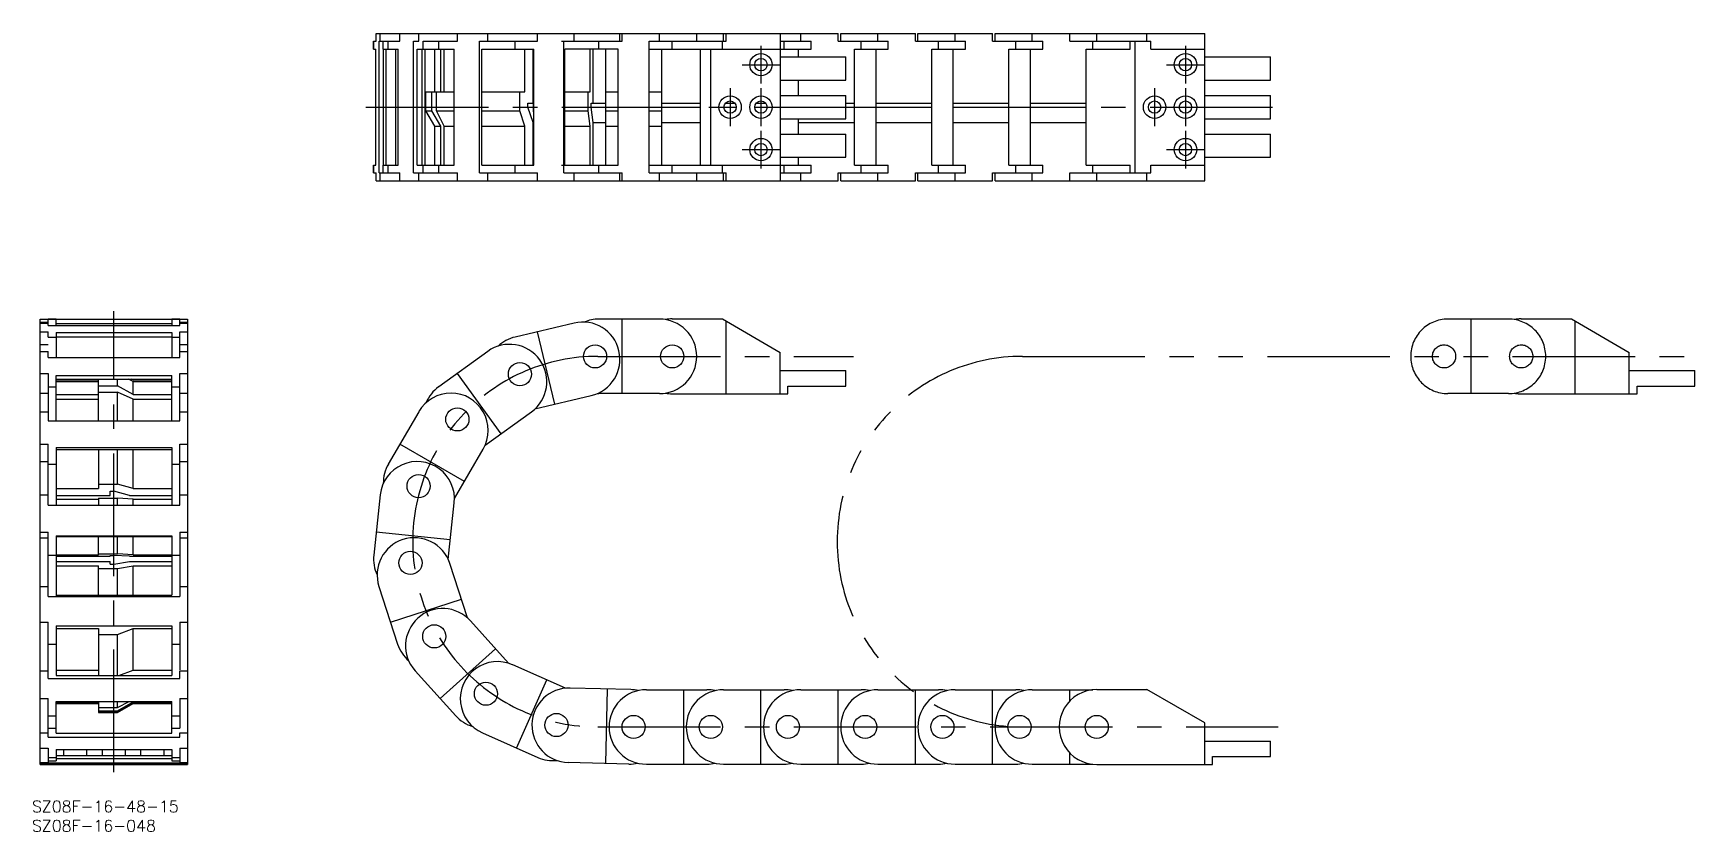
# Model space of a CAD drawing. Extents: x -40 to 393, y -17 to 189.
import ezdxf

# ---------------------------------------------------------------- set-up
doc = ezdxf.new("R2010")
doc.units = 0
doc.linetypes.add('CENTER', pattern=[50.8, 31.75, -6.35, 6.35, -6.35])
doc.linetypes.add('PHANTOM', pattern=[63.5, 31.75, -6.35, 6.35, -6.35, 6.35, -6.35])
doc.layers.get('0').update_dxf_attribs({"linetype": 'CONTINUOUS'})
doc.layers.add('CENTER', color=1, linetype='CENTER')
doc.styles.get("Standard").update_dxf_attribs({"font": 'txt.shx', "height": 3, "bigfont": 'bigfont.shx'})

msp = doc.modelspace()

# ---------------------------------------------------------------- linework, layer by layer
at = {"color": 7, "linetype": 'CONTINUOUS'}
for p, q in [((48.18, 187.31), (48.87, 187.31)), ((48.18, 185.26), (48.18, 187.31)), ((48.24, 185.26), (48.24, 187.31)), ((48.87, 189.36), (168.56, 189.36)), ((48.87, 187.31), (48.87, 189.36)), ((49.61, 153.21), (49.61, 187.31)), ((49.61, 187.31), (55.01, 187.31)), ((49.9, 187.31), (49.9, 189.36)), ((50.7, 185.26), (50.7, 187.31)), ((52, 185.26), (52, 187.31)), ((55.01, 187.31), (55.01, 189.36)), ((58.52, 153.21), (58.52, 187.31)), ((58.52, 187.31), (59.88, 187.31)), ((59.88, 187.31), (59.88, 189.36)), ((61.04, 187.31), (69.91, 187.31)), ((61.04, 185.26), (61.04, 187.31)), ((65.05, 185.26), (65.05, 187.31)), ((69.91, 187.31), (69.91, 189.36)), ((75.59, 153.21), (75.59, 187.31)), ((75.59, 187.31), (90.69, 187.31)), ((77.78, 187.31), (77.78, 189.36)), ((84.85, 185.26), (84.85, 187.31)), ((90.69, 187.31), (90.69, 189.36)), ((96.91, 187.31), (112.56, 187.31)), ((97.5, 153.21), (97.5, 187.31)), ((100.12, 187.31), (100.12, 189.36)), ((106.56, 185.26), (106.56, 187.31)), ((112, 187.31), (112, 189.36)), ((112.56, 187.31), (112.56, 189.36)), ((119.56, 153.21), (119.56, 187.31)), ((119.56, 187.31), (139.56, 187.31)), ((122.26, 187.31), (122.26, 189.36)), ((122.56, 189.37), (128.56, 189.37)), ((122.56, 189.36), (122.56, 189.37)), ((125.56, 185.26), (125.56, 187.31)), ((128.56, 189.36), (128.56, 189.37)), ((131.91, 187.31), (131.91, 189.36)), ((138.56, 185.26), (138.56, 187.31)), ((138.86, 187.31), (138.86, 189.36)), ((139.56, 187.31), (139.56, 189.36)), ((153.56, 189.36), (153.56, 151.16)), ((153.56, 187.31), (161.56, 187.31)), ((154.56, 185.26), (154.56, 187.31)), ((158.86, 187.31), (158.86, 189.36)), ((161.56, 185.26), (161.56, 187.31)), ((168.56, 187.31), (168.56, 189.36)), ((168.56, 187.31), (181.56, 187.31)), ((169.21, 189.36), (188.56, 189.36)), ((169.21, 187.31), (169.21, 189.36)), ((174.56, 185.26), (174.56, 187.31)), ((178.86, 187.31), (178.86, 189.36)), ((181.56, 185.26), (181.56, 187.31)), ((188.56, 187.31), (188.56, 189.36)), ((188.56, 187.31), (201.56, 187.31)), ((189.21, 189.36), (208.56, 189.36)), ((189.21, 187.31), (189.21, 189.36)), ((194.56, 185.26), (194.56, 187.31)), ((198.86, 187.31), (198.86, 189.36)), ((201.56, 185.26), (201.56, 187.31)), ((208.56, 187.31), (208.56, 189.36)), ((208.56, 187.31), (221.56, 187.31)), ((209.21, 189.36), (263.56, 189.36)), ((209.21, 187.31), (209.21, 189.36)), ((214.56, 185.26), (214.56, 187.31)), ((218.86, 187.31), (218.86, 189.36)), ((221.56, 185.26), (221.56, 187.31)), ((228.56, 187.31), (228.56, 189.36)), ((228.56, 187.31), (249.56, 187.31)), ((234.56, 185.26), (234.56, 187.31)), ((235.56, 187.31), (235.56, 189.36)), ((244.21, 185.26), (244.21, 187.31)), ((245.56, 153.21), (245.56, 187.31)), ((248.56, 187.31), (248.56, 189.36)), ((249.56, 185.26), (249.56, 187.31)), ((263.56, 151.16), (263.56, 189.36)), ((48.18, 185.26), (48.77, 185.26)), ((48.77, 155.26), (48.77, 185.26)), ((50.7, 185.26), (54.51, 185.26)), ((50.71, 155.26), (50.71, 185.26)), ((51.45, 155.26), (51.45, 185.26)), ((53.91, 155.26), (53.91, 185.26)), ((54.51, 155.26), (54.51, 185.26)), ((59.48, 185.26), (69.1, 185.26)), ((59.48, 155.26), (59.48, 185.26)), ((60.75, 155.26), (60.75, 185.26)), ((61.56, 155.26), (61.56, 185.26)), ((64.03, 174.26), (64.03, 185.26)), ((65.57, 174.26), (65.57, 185.26)), ((66.46, 174.26), (66.46, 185.26)), ((69.1, 155.26), (69.1, 185.26)), ((76.23, 155.26), (76.23, 185.26)), ((76.23, 185.26), (89.71, 185.26)), ((87.41, 174.26), (87.41, 185.26)), ((89.52, 171.26), (89.52, 185.26)), ((89.71, 155.26), (89.71, 185.26)), ((97.75, 155.26), (97.75, 185.26)), ((111.56, 185.26), (97.75, 185.26)), ((104.28, 174.26), (104.28, 185.26)), ((105.11, 171.26), (105.11, 185.26)), ((108.31, 185.26), (108.31, 155.26)), ((111.56, 155.26), (111.56, 185.26)), ((119.56, 185.26), (161.56, 185.26)), ((122.81, 185.26), (122.81, 155.26)), ((132.81, 185.26), (132.81, 155.26)), ((135.56, 155.26), (135.56, 185.26)), ((153.56, 183.26), (170.56, 183.26)), ((158.31, 183.26), (158.31, 185.26)), ((170.56, 177.26), (170.56, 183.26)), ((172.81, 155.26), (172.81, 185.26)), ((172.81, 185.26), (181.56, 185.26)), ((178.31, 185.26), (178.31, 155.26)), ((192.81, 155.26), (192.81, 185.26)), ((192.81, 185.26), (201.56, 185.26)), ((198.31, 185.26), (198.31, 155.26)), ((212.81, 155.26), (212.81, 185.26)), ((212.81, 185.26), (221.56, 185.26)), ((218.31, 185.26), (218.31, 155.26)), ((232.81, 155.26), (232.81, 185.26)), ((232.81, 185.26), (244.21, 185.26)), ((249.56, 185.26), (263.56, 185.26)), ((263.56, 183.26), (280.56, 183.26)), ((280.56, 177.26), (280.56, 183.26)), ((61.74, 174.26), (69.1, 174.26)), ((61.74, 169.29), (61.74, 174.26)), ((63.27, 169.29), (63.27, 174.26)), ((64.46, 169.29), (64.46, 174.26)), ((76.23, 174.26), (87.41, 174.26)), ((86.06, 169.29), (86.06, 174.26)), ((89.64, 169.29), (89.64, 174.26)), ((89.64, 174.26), (89.71, 174.26)), ((97.75, 174.26), (104.28, 174.26)), ((103.75, 169.29), (103.75, 174.26)), ((108.31, 174.26), (111.56, 174.26)), ((119.56, 174.26), (122.81, 174.26)), ((153.56, 177.26), (170.56, 177.26)), ((153.56, 173.26), (170.56, 173.26)), ((158.31, 173.26), (158.31, 177.26)), ((170.56, 167.26), (170.56, 173.26)), ((263.56, 177.26), (280.56, 177.26)), ((263.56, 173.26), (280.56, 173.26)), ((280.56, 167.26), (280.56, 173.26)), ((64.03, 165.29), (61.74, 169.29)), ((61.74, 169.29), (63.27, 169.29)), ((65.57, 165.29), (63.27, 169.29)), ((64.46, 169.29), (69.1, 169.29)), ((66.46, 165.29), (64.46, 169.29)), ((76.23, 169.29), (86.06, 169.29)), ((87.41, 165.29), (86.06, 169.29)), ((88.17, 171.26), (89.64, 171.26)), ((88.17, 170.26), (88.17, 171.26)), ((89.52, 166.26), (88.17, 170.26)), ((88.17, 170.26), (89.64, 170.26)), ((89.71, 168.73), (89.64, 169.29)), ((89.64, 169.29), (89.71, 169.29)), ((97.75, 169.29), (103.75, 169.29)), ((104.28, 165.29), (103.75, 169.29)), ((104.58, 171.26), (108.31, 171.26)), ((104.58, 170.26), (104.58, 171.26)), ((105.11, 166.26), (104.58, 170.26)), ((104.58, 170.26), (108.31, 170.26)), ((108.31, 169.29), (111.56, 169.29)), ((119.56, 169.29), (122.81, 169.29)), ((122.81, 171.26), (132.81, 171.26)), ((122.81, 170.26), (132.81, 170.26)), ((138.96, 170.26), (142.16, 170.26)), ((139.31, 171.26), (141.81, 171.26)), ((146.96, 170.26), (150.16, 170.26)), ((147.31, 171.26), (149.81, 171.26)), ((170.56, 171.26), (172.81, 171.26)), ((170.56, 170.26), (172.81, 170.26)), ((178.31, 171.26), (192.81, 171.26)), ((178.31, 170.26), (192.81, 170.26)), ((198.31, 171.26), (212.81, 171.26)), ((198.31, 170.26), (212.81, 170.26)), ((218.31, 171.26), (232.81, 171.26)), ((218.31, 170.26), (232.81, 170.26)), ((64.03, 155.26), (64.03, 165.29)), ((64.03, 165.29), (65.57, 165.29)), ((65.57, 155.26), (65.57, 165.29)), ((66.46, 165.29), (69.1, 165.29)), ((66.46, 155.26), (66.46, 165.29)), ((76.23, 165.29), (87.41, 165.29)), ((87.41, 155.26), (87.41, 165.29)), ((89.52, 155.26), (89.52, 166.26)), ((89.52, 166.26), (89.71, 166.26)), ((97.75, 165.29), (104.28, 165.29)), ((104.28, 155.26), (104.28, 165.29)), ((105.11, 155.26), (105.11, 166.26)), ((105.11, 166.26), (108.31, 166.26)), ((108.31, 165.29), (111.56, 165.29)), ((119.56, 165.29), (122.81, 165.29)), ((122.81, 166.26), (132.81, 166.26)), ((153.56, 167.26), (170.56, 167.26)), ((158.31, 163.26), (158.31, 167.26)), ((158.31, 166.26), (172.81, 166.26)), ((178.31, 166.26), (192.81, 166.26)), ((198.31, 166.26), (212.81, 166.26)), ((218.31, 166.26), (232.81, 166.26)), ((263.56, 167.26), (280.56, 167.26)), ((153.56, 163.26), (170.56, 163.26)), ((170.56, 157.26), (170.56, 163.26)), ((263.56, 163.26), (280.56, 163.26)), ((280.56, 157.26), (280.56, 163.26)), ((153.56, 157.26), (170.56, 157.26)), ((158.31, 155.26), (158.31, 157.26)), ((263.56, 157.26), (280.56, 157.26)), ((48.18, 153.21), (48.18, 155.26)), ((48.18, 155.26), (48.77, 155.26)), ((48.18, 153.21), (48.87, 153.21)), ((48.24, 153.21), (48.24, 155.26)), ((48.87, 151.16), (48.87, 153.21)), ((49.61, 153.21), (55.01, 153.21)), ((49.9, 151.16), (49.9, 153.21)), ((50.7, 153.21), (50.7, 155.26)), ((50.7, 155.26), (54.51, 155.26)), ((52, 153.21), (52, 155.26)), ((55.01, 151.16), (55.01, 153.21)), ((58.52, 153.21), (69.91, 153.21)), ((59.48, 155.26), (69.1, 155.26)), ((59.88, 151.16), (59.88, 153.21)), ((61.04, 153.21), (61.04, 155.26)), ((65.05, 153.21), (65.05, 155.26)), ((69.91, 151.16), (69.91, 153.21)), ((75.59, 153.21), (90.69, 153.21)), ((76.23, 155.26), (89.71, 155.26)), ((77.78, 151.16), (77.78, 153.21)), ((84.85, 153.21), (84.85, 155.26)), ((90.69, 151.16), (90.69, 153.21)), ((96.91, 155.26), (111.56, 155.26)), ((97.5, 153.21), (112.56, 153.21)), ((100.12, 151.16), (100.12, 153.21)), ((106.56, 153.21), (106.56, 155.26)), ((112, 151.16), (112, 153.21)), ((112.56, 151.16), (112.56, 153.21)), ((119.56, 155.26), (161.56, 155.26)), ((119.56, 153.21), (139.56, 153.21)), ((122.26, 151.16), (122.26, 153.21)), ((125.56, 153.21), (125.56, 155.26)), ((131.91, 151.16), (131.91, 153.21)), ((138.56, 153.21), (138.56, 155.26)), ((138.86, 151.16), (138.86, 153.21)), ((139.56, 151.16), (139.56, 153.21)), ((153.56, 153.21), (161.56, 153.21)), ((154.56, 153.21), (154.56, 155.26)), ((158.86, 151.16), (158.86, 153.21)), ((161.56, 153.21), (161.56, 155.26)), ((168.56, 153.21), (181.56, 153.21)), ((168.56, 151.16), (168.56, 153.21)), ((169.21, 151.16), (169.21, 153.21)), ((172.81, 155.26), (181.56, 155.26)), ((174.56, 153.21), (174.56, 155.26)), ((178.86, 151.16), (178.86, 153.21)), ((181.56, 153.21), (181.56, 155.26)), ((188.56, 153.21), (201.56, 153.21)), ((188.56, 151.16), (188.56, 153.21)), ((189.21, 151.16), (189.21, 153.21)), ((192.81, 155.26), (201.56, 155.26)), ((194.56, 153.21), (194.56, 155.26)), ((198.86, 151.16), (198.86, 153.21)), ((201.56, 153.21), (201.56, 155.26)), ((208.56, 153.21), (221.56, 153.21)), ((208.56, 151.16), (208.56, 153.21)), ((209.21, 151.16), (209.21, 153.21)), ((212.81, 155.26), (221.56, 155.26)), ((214.56, 153.21), (214.56, 155.26)), ((218.86, 151.16), (218.86, 153.21)), ((221.56, 153.21), (221.56, 155.26)), ((228.56, 153.21), (249.56, 153.21)), ((228.56, 151.16), (228.56, 153.21)), ((232.81, 155.26), (244.21, 155.26)), ((234.56, 153.21), (234.56, 155.26)), ((235.56, 151.16), (235.56, 153.21)), ((244.21, 153.21), (244.21, 155.26)), ((248.56, 151.16), (248.56, 153.21)), ((249.56, 155.26), (263.56, 155.26)), ((249.56, 153.21), (249.56, 155.26)), ((48.87, 151.16), (168.56, 151.16)), ((122.56, 151.15), (122.56, 151.16)), ((122.56, 151.15), (128.56, 151.15)), ((128.56, 151.15), (128.56, 151.16)), ((169.21, 151.16), (188.56, 151.16)), ((189.21, 151.16), (208.56, 151.16)), ((209.21, 151.16), (263.56, 151.16)), ((-38.2, 0), (-38.2, 115.35)), ((-38.2, 115.35), (0, 115.35)), ((-38.2, 114.59), (-36.15, 114.59)), ((-38.2, 114.33), (-36.15, 114.33)), ((-36.15, 113.71), (-36.15, 115.4)), ((-36.15, 115.4), (-34.1, 115.4)), ((-36.15, 113.71), (-2.05, 113.71)), ((-34.1, 113.71), (-34.1, 115.4)), ((-34.1, 114.25), (-4.1, 114.25)), ((-4.1, 115.4), (-4.1, 113.71)), ((-4.1, 115.4), (-2.05, 115.4)), ((-2.05, 113.71), (-2.05, 115.4)), ((-2.05, 114.59), (0, 114.59)), ((-2.05, 114.33), (0, 114.33)), ((0, 115.35), (0, 0)), ((100.12, 114.33), (84.85, 110.71)), ((122.26, 115.35), (106.56, 115.35)), ((112.56, 96.05), (112.56, 115.35)), ((125.56, 115.4), (138.56, 115.4)), ((138.56, 115.4), (153.56, 106.74)), ((139.56, 96), (139.56, 114.82)), ((-38.21, 102.7), (-38.21, 108.7)), ((-38.21, 108.7), (-38.2, 108.7)), ((-38.2, 112.09), (-36.15, 112.09)), ((-38.2, 108.81), (-36.15, 108.81)), ((-36.15, 110.71), (-36.15, 112.09)), ((-36.15, 110.71), (-34.1, 110.71)), ((-34.1, 111.86), (-4.1, 111.86)), ((-34.1, 111.86), (-34.1, 105.4)), ((-34.1, 110.79), (-4.1, 110.79)), ((-4.1, 111.86), (-4.1, 105.4)), ((-4.1, 110.71), (-2.05, 110.71)), ((-2.05, 105.4), (-2.05, 112.09)), ((-2.05, 112.09), (0, 112.09)), ((-2.05, 108.81), (0, 108.81)), ((0, 108.7), (0.01, 108.7)), ((0.01, 102.7), (0.01, 108.7)), ((95.14, 93.31), (90.69, 112.09)), ((-38.2, 106.98), (-36.15, 106.98)), ((-36.15, 105.4), (-36.15, 106.98)), ((-36.15, 105.4), (-2.05, 105.4)), ((-2.05, 106.98), (0, 106.98)), ((77.78, 106.98), (65.05, 97.79)), ((153.56, 96), (153.56, 106.74)), ((-38.21, 102.7), (-38.2, 102.7)), ((-38.2, 101.3), (-36.15, 101.3)), ((-36.15, 101.3), (-36.15, 89.04)), ((-34.1, 100.72), (-4.1, 100.72)), ((-34.1, 89.04), (-34.1, 100.72)), ((-34.1, 99.83), (-4.1, 99.83)), ((-34.1, 99.65), (-23.1, 99.65)), ((-32.1, 99.65), (-32.1, 99.83)), ((-26.1, 99.65), (-26.1, 99.83)), ((-23.1, 89.04), (-23.1, 99.83)), ((-18.14, 98.08), (-18.14, 99.83)), ((-14.14, 99.18), (-15.29, 99.83)), ((-14.14, 99.65), (-14.44, 99.83)), ((-14.14, 99.65), (-4.1, 99.65)), ((-12.1, 99.65), (-12.1, 99.83)), ((-6.1, 99.65), (-6.1, 99.83)), ((-4.1, 89.04), (-4.1, 100.72)), ((-2.05, 89.04), (-2.05, 101.3)), ((-2.05, 101.3), (0, 101.3)), ((0, 102.7), (0.01, 102.7)), ((81.21, 85.65), (69.91, 101.3)), ((153.56, 102), (170.56, 102)), ((170.56, 98), (170.56, 102)), ((-38.2, 96.18), (-36.15, 96.18)), ((-36.15, 97.79), (-34.1, 97.79)), ((-34.1, 99.18), (-23.1, 99.18)), ((-34.1, 95.84), (-23.1, 95.84)), ((-23.1, 98.08), (-18.14, 98.08)), ((-23.1, 96.45), (-18.14, 96.45)), ((-14.14, 95.84), (-18.14, 98.08)), ((-18.14, 89.04), (-18.14, 96.45)), ((-14.14, 94.57), (-18.14, 96.45)), ((-14.14, 99.18), (-4.1, 99.18)), ((-14.14, 95.84), (-14.14, 99.18)), ((-14.14, 95.84), (-4.1, 95.84)), ((-4.1, 97.79), (-2.05, 97.79)), ((-2.05, 96.18), (0, 96.18)), ((90, 92.1), (104.57, 95.55)), ((122.26, 96.05), (106.56, 96.05)), ((125.56, 96), (155.56, 96)), ((155.56, 96), (155.56, 98)), ((155.56, 98), (170.56, 98)), ((-38.2, 91.37), (-36.15, 91.37)), ((-34.1, 94.57), (-23.1, 94.57)), ((-14.14, 94.57), (-4.1, 94.57)), ((-14.14, 89.04), (-14.14, 94.57)), ((-2.05, 91.37), (0, 91.37)), ((59.88, 91.37), (52, 77.79)), ((77.07, 82.67), (89.07, 91.33)), ((-36.15, 89.04), (-2.05, 89.04)), ((-38.2, 82.98), (-36.15, 82.98)), ((-36.15, 67.14), (-36.15, 82.98)), ((-2.05, 67.14), (-2.05, 82.98)), ((-2.05, 82.98), (0, 82.98)), ((71.7, 73.29), (55.01, 82.98)), ((-38.2, 78.45), (-36.15, 78.45)), ((-34.1, 82.12), (-4.1, 82.12)), ((-34.1, 82.12), (-34.1, 67.14)), ((-34.1, 81.56), (-4.1, 81.56)), ((-23.1, 81.56), (-23.1, 71.43)), ((-18.14, 72.59), (-18.14, 81.56)), ((-14.14, 71.43), (-14.14, 81.56)), ((-4.1, 82.12), (-4.1, 67.14)), ((-2.05, 78.45), (0, 78.45)), ((69.14, 68.88), (76.57, 81.68)), ((-36.15, 77.79), (-34.1, 77.79)), ((-4.1, 77.79), (-2.05, 77.79)), ((-38.2, 69.82), (-36.15, 69.82)), ((-34.1, 71.43), (-23.1, 71.43)), ((-34.1, 69.62), (-20.1, 69.62)), ((-23.1, 72.59), (-18.14, 72.59)), ((-20.1, 70.78), (-19.1, 70.78)), ((-20.1, 69.62), (-20.1, 70.78)), ((-15.1, 69.62), (-19.1, 70.78)), ((-14.14, 71.43), (-18.14, 72.59)), ((-15.1, 69.62), (-4.1, 69.62)), ((-14.14, 71.43), (-4.1, 71.43)), ((-2.05, 69.82), (0, 69.82)), ((49.9, 69.82), (48.24, 54.21)), ((-36.15, 67.14), (-2.05, 67.14)), ((-34.1, 68.71), (-23.1, 68.71)), ((-23.1, 68.95), (-18.14, 68.95)), ((-23.1, 68.95), (-23.1, 67.14)), ((-14.14, 68.71), (-18.14, 68.95)), ((-18.14, 67.14), (-18.14, 68.95)), ((-14.14, 68.71), (-4.1, 68.71)), ((-14.14, 67.14), (-14.14, 68.71)), ((67.52, 53.06), (69.09, 67.78)), ((-38.2, 60.18), (-36.15, 60.18)), ((-38.2, 58.71), (-36.15, 58.71)), ((-36.15, 43.51), (-36.15, 60.18)), ((-34.1, 59.18), (-34.1, 43.54)), ((-34.1, 59.18), (-4.1, 59.18)), ((-34.1, 59.07), (-4.1, 59.07)), ((-23.1, 54.29), (-23.1, 59.07)), ((-18.14, 54.53), (-18.14, 59.07)), ((-14.14, 54.29), (-14.14, 59.07)), ((-4.1, 59.18), (-4.1, 43.85)), ((-2.05, 60.18), (-2.05, 43.51)), ((-2.05, 60.18), (0, 60.18)), ((-2.05, 58.71), (0, 58.71)), ((68.06, 58.14), (48.87, 60.18)), ((-36.15, 54.21), (-34.1, 54.21)), ((-34.1, 54.29), (-23.1, 54.29)), ((-34.1, 53.91), (-20.1, 53.91)), ((-34.1, 52.56), (-20.1, 52.56)), ((-23.1, 54.53), (-18.14, 54.53)), ((-20.1, 54.15), (-19.1, 54.15)), ((-20.1, 53.91), (-20.1, 54.15)), ((-20.1, 51.85), (-20.1, 52.56)), ((-15.1, 53.91), (-19.1, 54.15)), ((-19.1, 51.85), (-15.1, 52.56)), ((-14.14, 54.29), (-18.14, 54.53)), ((-15.1, 53.91), (-4.1, 53.91)), ((-15.1, 52.56), (-4.1, 52.56)), ((-14.14, 54.29), (-4.1, 54.29)), ((-4.1, 54.21), (-2.05, 54.21)), ((72.49, 37.96), (67.92, 52.03)), ((-34.1, 51.45), (-23.1, 51.45)), ((-23.1, 43.85), (-23.1, 51.45)), ((-23.1, 50.73), (-18.14, 50.73)), ((-20.1, 51.85), (-19.1, 51.85)), ((-18.14, 50.73), (-14.14, 51.45)), ((-18.14, 43.85), (-18.14, 50.73)), ((-14.14, 51.45), (-4.1, 51.45)), ((-14.14, 43.85), (-14.14, 51.45)), ((-38.2, 46.08), (-36.15, 46.08)), ((-36.15, 43.51), (-2.05, 43.51)), ((-34.1, 43.85), (-4.1, 43.85)), ((-2.05, 46.08), (0, 46.08)), ((49.57, 46.08), (54.41, 31.15)), ((52.56, 36.85), (70.92, 42.81)), ((-38.2, 36.85), (-36.15, 36.85)), ((-36.15, 22.26), (-36.15, 36.85)), ((-34.1, 35.9), (-4.1, 35.9)), ((-34.1, 35.9), (-34.1, 22.99)), ((-34.1, 35.18), (-23.1, 35.18)), ((-23.1, 35.18), (-23.1, 22.99)), ((-18.14, 33.63), (-14.14, 35.18)), ((-14.14, 24.41), (-14.14, 35.18)), ((-14.14, 35.18), (-4.1, 35.18)), ((-4.1, 35.9), (-4.1, 22.99)), ((-2.05, 36.85), (-2.05, 24.47)), ((-2.05, 36.85), (0, 36.85)), ((83.18, 26.19), (73.28, 37.18)), ((-36.15, 31.15), (-34.1, 31.15)), ((-23.1, 33.63), (-18.14, 33.63)), ((-18.14, 22.99), (-18.14, 33.63)), ((-4.1, 31.15), (-2.05, 31.15)), ((65.43, 17.05), (79.77, 29.97)), ((-38.2, 24.26), (-36.15, 24.26)), ((-36.15, 22.26), (-2.05, 22.26)), ((-34.1, 24.41), (-23.1, 24.41)), ((-34.1, 22.99), (-4.1, 22.99)), ((-17.8, 22.99), (-14.14, 24.41)), ((-14.14, 24.41), (-4.1, 24.41)), ((-2.05, 24.26), (0, 24.26)), ((-2.05, 22.26), (-2.05, 24.26)), ((58.94, 24.26), (69.45, 12.6)), ((97.91, 19.72), (84.22, 25.8)), ((85.25, 4.22), (93.08, 21.86)), ((114.8, 19.37), (99.11, 19.77)), ((108.32, 0.23), (108.8, 19.52)), ((118.86, 19.35), (134.56, 19.35)), ((128.56, 0.05), (128.56, 19.35)), ((138.86, 19.35), (154.56, 19.35)), ((148.56, 0.05), (148.56, 19.35)), ((158.86, 19.35), (174.56, 19.35)), ((168.56, 0.05), (168.56, 19.35)), ((178.86, 19.35), (194.56, 19.35)), ((188.56, 0.05), (188.56, 19.35)), ((198.86, 19.35), (214.56, 19.35)), ((208.56, 0.05), (208.56, 19.35)), ((218.86, 19.35), (234.56, 19.35)), ((228.56, 16.41), (228.56, 19.35)), ((235.56, 19.4), (248.56, 19.4)), ((263.56, 10.74), (248.56, 19.4)), ((-38.2, 17.05), (-36.15, 17.05)), ((-36.15, 7.06), (-36.15, 17.05)), ((-34.1, 16.31), (-4.1, 16.31)), ((-34.1, 8.07), (-34.1, 16.31)), ((-34.1, 16.18), (-23.1, 16.18)), ((-34.1, 15.82), (-23.1, 15.82)), ((-34.1, 15.75), (-23.1, 15.75)), ((-23.1, 16.31), (-23.1, 13.44)), ((-23.1, 14.74), (-18.14, 14.74)), ((-23.1, 13.87), (-18.14, 13.87)), ((-23.1, 13.51), (-18.14, 13.51)), ((-23.1, 13.44), (-18.14, 13.44)), ((-18.14, 14.74), (-15.15, 16.31)), ((-18.14, 14.74), (-18.14, 16.31)), ((-18.14, 13.87), (-14.14, 16.18)), ((-18.14, 13.51), (-14.14, 15.82)), ((-18.14, 13.44), (-14.14, 15.75)), ((-18.14, 13.51), (-18.14, 13.87)), ((-14.14, 16.18), (-4.1, 16.18)), ((-14.14, 15.82), (-14.14, 16.18)), ((-14.14, 15.82), (-4.1, 15.82)), ((-14.14, 15.75), (-4.1, 15.75)), ((-4.1, 8.07), (-4.1, 16.31)), ((-2.05, 17.05), (-2.05, 9.41)), ((-2.05, 17.05), (0, 17.05)), ((-36.15, 12.6), (-34.1, 12.6)), ((-36.15, 9.41), (-34.1, 9.41)), ((-4.1, 12.6), (-2.05, 12.6)), ((-4.1, 9.41), (-2.05, 9.41)), ((263.56, 0), (263.56, 10.74)), ((-38.2, 8.16), (-36.15, 8.16)), ((-36.15, 7.06), (-2.05, 7.06)), ((-34.1, 8.07), (-4.1, 8.07)), ((-2.05, 8.16), (0, 8.16)), ((-2.05, 7.06), (-2.05, 8.16)), ((76.39, 8.16), (90.74, 1.79)), ((263.56, 6), (280.56, 6)), ((280.56, 2), (280.56, 6)), ((-38.2, 4.22), (-36.15, 4.22)), ((-38.2, 0.47), (-36.15, 0.47)), ((-38.2, 0.23), (-36.15, 0.23)), ((-38.2, 0.05), (0, 0.05)), ((-38.2, 0), (0, 0)), ((-36.15, 4.22), (-36.15, 0.4)), ((-36.15, 1.79), (-34.1, 1.79)), ((-36.15, 0.96), (-34.1, 0.96)), ((-36.15, 0.4), (-2.05, 0.4)), ((-36.15, 0.23), (-36.15, 0)), ((-36.15, 0.08), (-34.1, 0.08)), ((-36.15, 0.08), (-34.1, 0.08)), ((-34.1, 3.82), (-4.1, 3.82)), ((-34.1, 3.82), (-34.1, 0.96)), ((-34.1, 2.3), (-4.1, 2.3)), ((-34.1, 1.5), (-4.1, 1.5)), ((-34.1, 0.2), (-4.1, 0.2)), ((-34.1, 0.08), (-34.1, 0.2)), ((-32.1, 2.3), (-32.1, 3.82)), ((-26.1, 2.3), (-26.1, 3.82)), ((-22.1, 2.3), (-22.1, 3.82)), ((-16.1, 2.3), (-16.1, 3.82)), ((-12.1, 2.3), (-12.1, 3.82)), ((-6.1, 2.3), (-6.1, 3.82)), ((-4.1, 3.82), (-4.1, 0.96)), ((-4.1, 1.79), (-2.05, 1.79)), ((-4.1, 0.96), (-2.05, 0.96)), ((-4.1, 0.08), (-4.1, 0.2)), ((-4.1, 0.08), (-2.05, 0.08)), ((-4.1, 0.08), (-2.05, 0.08)), ((-2.05, 4.22), (-2.05, 0.4)), ((-2.05, 4.22), (0, 4.22)), ((-2.05, 0.47), (0, 0.47)), ((-2.05, 0.23), (0, 0.23)), ((-2.05, 0), (-2.05, 0.23)), ((114.32, 0.08), (98.62, 0.47)), ((118.86, 0.05), (134.56, 0.05)), ((138.86, 0.05), (154.56, 0.05)), ((158.86, 0.05), (174.56, 0.05)), ((178.86, 0.05), (194.56, 0.05)), ((198.86, 0.05), (214.56, 0.05)), ((218.86, 0.05), (234.56, 0.05)), ((228.56, 0.05), (228.56, 2.99)), ((235.56, 0), (265.56, 0)), ((265.56, 0), (265.56, 2)), ((265.56, 2), (280.56, 2))]:
    msp.add_line(p, q, dxfattribs=at)
at = {"color": 3, "linetype": 'PHANTOM'}
for p, q in [((342.26, 115.35), (326.56, 115.35)), ((332.56, 96.05), (332.56, 115.35)), ((345.56, 115.4), (358.56, 115.4)), ((358.56, 115.4), (373.56, 106.74)), ((359.56, 96), (359.56, 114.82)), ((216.3, 105.7), (392.56, 105.7)), ((373.56, 96), (373.56, 106.74)), ((373.56, 102), (390.56, 102)), ((390.56, 98), (390.56, 102)), ((342.26, 96.05), (326.56, 96.05)), ((345.56, 96), (375.56, 96)), ((375.56, 96), (375.56, 98)), ((375.56, 98), (390.56, 98))]:
    msp.add_line(p, q, dxfattribs=at)
at = {"color": 7, "linetype": 'CONTINUOUS'}
for centre, radius in [((148.56, 181.26), 2.9), ((148.56, 181.26), 1.6), ((258.56, 181.26), 2.9), ((258.56, 181.26), 1.6), ((140.56, 170.26), 2.9), ((148.56, 170.26), 2.9), ((250.56, 170.26), 2.9), ((258.56, 170.26), 2.9), ((140.56, 170.26), 1.6), ((148.56, 170.26), 1.6), ((250.56, 170.26), 1.6), ((258.56, 170.26), 1.6), ((148.56, 159.26), 2.9), ((148.56, 159.26), 1.6), ((258.56, 159.26), 2.9), ((258.56, 159.26), 1.6), ((105.56, 105.7), 3), ((125.56, 105.7), 3), ((86.1, 101.09), 3), ((69.88, 89.38), 3), ((59.84, 72.08), 3), ((57.73, 52.2), 3), ((63.9, 33.17), 3), ((77.29, 18.31), 3), ((95.57, 10.2), 3), ((115.56, 9.7), 3), ((135.56, 9.7), 3), ((155.56, 9.7), 3), ((155.56, 9.7), 3), ((175.56, 9.7), 3), ((195.56, 9.7), 3), ((215.56, 9.7), 3), ((235.56, 9.7), 3)]:
    msp.add_circle(centre, radius, dxfattribs=at)
at = {"color": 3, "linetype": 'PHANTOM'}
for centre in [(325.56, 105.7), (345.56, 105.7)]:
    msp.add_circle(centre, 3, dxfattribs=at)
at = {"color": 7, "linetype": 'CONTINUOUS'}
for centre, radius, start, end in [((102.35, 104.94), 9.65, 283.3321, 103.332), ((106.56, 105.7), 9.65, 90, 113.0533), ((122.26, 105.7), 9.65, 270, 90), ((125.56, 105.7), 9.7, 89.9997, 100.6735), ((83.42, 99.16), 9.65, 305.8234, 125.8234), ((87.07, 101.32), 9.65, 103.332, 133.343), ((87.07, 101.32), 9.65, 103.332, 133.343), ((68.23, 86.53), 9.65, 329.8728, 149.8728), ((70.69, 89.97), 9.65, 125.8234, 157.017), ((70.69, 89.97), 9.65, 125.8234, 157.017), ((106.56, 105.7), 9.65, 267.4328, 270), ((125.56, 105.7), 9.7, 259.3264, 270.0003), ((59.5, 68.8), 9.65, 353.9222, 173.9222), ((60.35, 72.95), 9.65, 149.8728, 181.0664), ((60.35, 72.95), 9.65, 149.8728, 181.0664), ((58.75, 49.06), 9.65, 17.9716, 197.9716), ((57.83, 53.19), 9.65, 173.9222, 205.1158), ((57.83, 53.19), 9.65, 173.9222, 205.1158), ((66.11, 30.72), 9.65, 42.021, 222.021), ((63.59, 34.12), 9.65, 197.9716, 229.1653), ((63.59, 34.12), 9.65, 197.9716, 229.1653), ((80.3, 16.98), 9.65, 66.0703, 246.0703), ((98.87, 10.12), 9.65, 88.5617, 268.5616), ((118.86, 9.7), 9.65, 90, 270), ((114.56, 9.73), 9.65, 76.7929, 88.5617), ((138.86, 9.7), 9.65, 90, 270), ((134.56, 9.7), 9.65, 77.1266, 90), ((158.86, 9.7), 9.65, 90, 270), ((154.56, 9.7), 9.65, 77.1266, 90), ((178.86, 9.7), 9.65, 90, 270), ((174.56, 9.7), 9.65, 77.1266, 90), ((198.86, 9.7), 9.65, 90, 270), ((194.56, 9.7), 9.65, 77.1266, 90), ((218.86, 9.7), 9.65, 90, 270), ((214.56, 9.7), 9.65, 77.1266, 90), ((235.56, 9.7), 9.7, 89.9997, 270.0003), ((234.56, 9.7), 9.65, 89.9038, 90), ((76.62, 19.06), 9.65, 222.0209, 253.2146), ((76.62, 19.06), 9.65, 222.0209, 253.2146), ((94.65, 10.61), 9.65, 246.0703, 276.0813), ((94.65, 10.61), 9.65, 246.0703, 276.0813), ((114.56, 9.73), 9.65, 268.5616, 282.5382), ((134.56, 9.7), 9.65, 270, 282.8734), ((154.56, 9.7), 9.65, 270, 282.8734), ((174.56, 9.7), 9.65, 270, 282.8735), ((194.56, 9.7), 9.65, 270, 282.8735), ((214.56, 9.7), 9.65, 270, 282.8734), ((234.56, 9.7), 9.65, 270, 270.0963)]:
    msp.add_arc(centre, radius, start, end, dxfattribs=at)
at = {"color": 3, "linetype": 'PHANTOM'}
for centre, radius, start, end in [((326.56, 105.7), 9.65, 90, 270), ((342.26, 105.7), 9.65, 270, 90), ((345.56, 105.7), 9.7, 89.9997, 100.6735), ((216.31, 57.7), 48, 90, 270), ((345.56, 105.7), 9.7, 259.3264, 270.0003)]:
    msp.add_arc(centre, radius, start, end, dxfattribs=at)
at = {"layer": 'CENTER', "color": 1, "linetype": 'CENTER'}
for p, q in [((148.56, 186.16), (148.56, 176.36)), ((258.56, 186.16), (258.56, 176.36)), ((143.66, 181.26), (153.46, 181.26)), ((253.66, 181.26), (263.46, 181.26)), ((140.56, 175.16), (140.56, 165.36)), ((148.56, 175.16), (148.56, 165.36)), ((250.56, 175.16), (250.56, 165.36)), ((258.56, 175.16), (258.56, 165.36)), ((46.18, 170.26), (282.56, 170.26)), ((148.56, 164.16), (148.56, 154.36)), ((258.56, 164.16), (258.56, 154.36)), ((143.66, 159.26), (153.46, 159.26)), ((253.66, 159.26), (263.46, 159.26)), ((-19.1, -2), (-19.1, 117.4)), ((106.31, 105.7), (172.56, 105.7)), ((106.31, 9.7), (282.56, 9.7))]:
    msp.add_line(p, q, dxfattribs=at)
msp.add_arc((106.31, 57.7), 48, 90, 270, dxfattribs=at)

# ---------------------------------------------------------------- texts
at = {"color": 7, "linetype": 'CONTINUOUS'}
for s, p in [('SZ08F-16-48-15', (-40.36, -12.41)), ('SZ08F-16-048', (-40.36, -17.41))]:
    msp.add_text(s, height=3, dxfattribs=at).set_placement(p)

doc.saveas('drawing.dxf')
